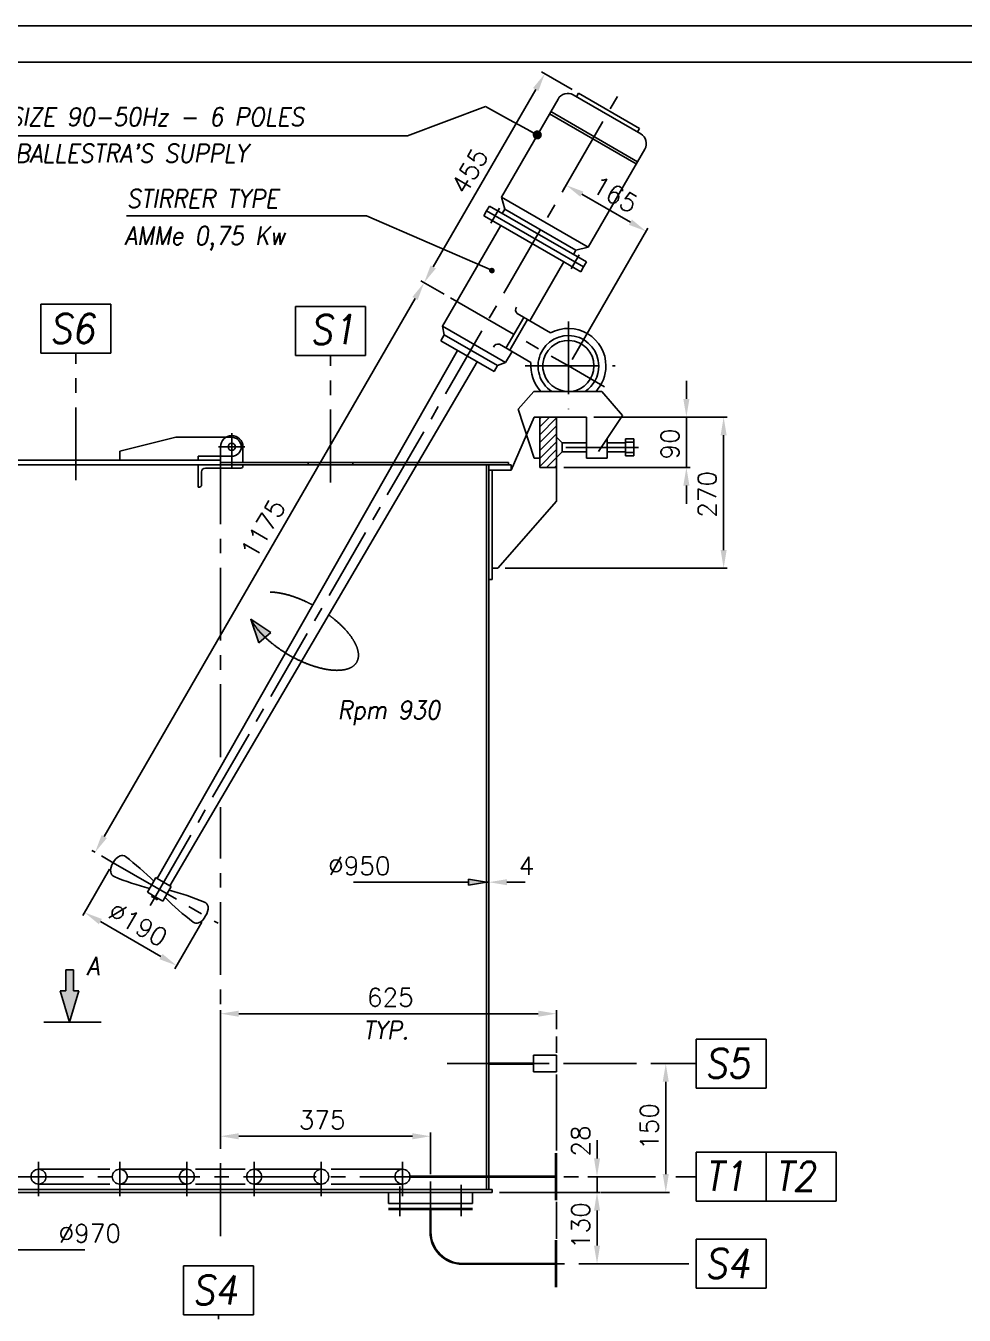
# Model space of a CAD drawing. Header units: millimetres. Extents: x 0 to 5460, y 4155 to 8016.
# Drawn here: x 1293 to 2969, y 5713 to 8016 of the extents above; entities that cross this region are included whole.
import ezdxf

# ---------------------------------------------------------------- set-up
doc = ezdxf.new("R2010")
doc.units = ezdxf.units.MM
doc.header["$LTSCALE"] = 13
doc.linetypes.add('ASSI', pattern=[16, 10, -2, 2, -2])
doc.layers.add('P-0000', color=7, linetype='Continuous')
doc.layers.add('P-0004', color=7, linetype='Continuous')
doc.styles.add('ROMANS', font='ROMANS.shx')
doc.dimstyles.new('331N55713_01_00', dxfattribs={"dimscale": 13, "dimtxt": 2.5, "dimasz": 2.5, "dimexe": 0.5, "dimexo": 1, "dimgap": 1, "dimtad": 1, "dimdsep": 46, "dimtxsty": 'ROMANS', "dimsah": 1, "dimcen": 0, "dimclrd": 6, "dimclre": 6, "dimclrt": 2, "dimazin": 2, "dimtfac": 0.6, "dimtmove": 0, "dimatfit": 0, "dimldrblk": 'DOT', "dimfxl": 0, "dimtvp": 1, "dimtolj": 1, "dimarcsym": 0})
doc.dimstyles.new('331N5713_01_00', dxfattribs={"dimscale": 13, "dimtxt": 2.5, "dimasz": 2.5, "dimexe": 0.5, "dimexo": 1, "dimgap": 1, "dimtad": 1, "dimdsep": 46, "dimtxsty": 'ROMANS', "dimsah": 1, "dimcen": 0, "dimclrd": 6, "dimclre": 6, "dimclrt": 2, "dimazin": 2, "dimtfac": 0.6, "dimtmove": 0, "dimatfit": 0, "dimldrblk": 'DOT', "dimfxl": 0, "dimtvp": 1, "dimtolj": 1, "dimarcsym": 0})
doc.dimstyles.new('ACADTOP13_0_1_00', dxfattribs={"dimscale": 13, "dimtxt": 2.5, "dimasz": 2.5, "dimexe": 1, "dimexo": 1, "dimgap": 1, "dimtad": 1, "dimdsep": 46, "dimtxsty": 'ROMANS', "dimcen": 2, "dimclrd": 6, "dimclre": 6, "dimclrt": 2, "dimadec": 1, "dimazin": 2, "dimtfac": 0.6, "dimtmove": 0, "dimatfit": 0, "dimfxl": 0, "dimtolj": 1, "dimarcsym": 0})

# ---------------------------------------------------------------- blocks, each defined once
blk = doc.blocks.new('*D2')
at = {"layer": 'Defpoints', "color": 0, "linetype": 'Continuous'}
for p in [(1641.2, 6112.7), (2016.2, 6032.5), (2016.2, 5951.6)]:
    blk.add_point(p, dxfattribs=at)
at = {"layer": 'P-0000', "color": 6, "linetype": 'Continuous', "lineweight": -2}
for p, q in [((1641.2, 6099.7), (1641.2, 6026)), ((2016.2, 5964.6), (2016.2, 6039)), ((1673.7, 6032.5), (1983.7, 6032.5))]:
    blk.add_line(p, q, dxfattribs=at)
at = {"layer": 'P-0000', "color": 6, "linetype": 'Continuous'}
for points in [[(1673.7, 6037.9), (1673.7, 6027), (1641.2, 6032.5)], [(1983.7, 6037.9), (1983.7, 6027), (2016.2, 6032.5)]]:
    blk.add_solid(points, dxfattribs=at)
at = {"layer": 'P-0000', "color": 2, "linetype": 'Continuous', "insert": (1822.7, 6061.7), "char_height": 32.5, "attachment_point": 5, "style": 'ROMANS'}
blk.add_mtext('\\A1;375', dxfattribs=at)
blk = doc.blocks.new('_Dot')
at = {"color": 0, "linetype": 'ByBlock', "lineweight": -2}
blk.add_line((-0.5, 0), (-1, 0), dxfattribs=at)
at = {"color": 0, "linetype": 'ByBlock', "const_width": 0.5}
blk.add_lwpolyline([(-0.25, 0, 1), (0.25, 0, 1)], format="xyb", close=True, dxfattribs=at)
blk = doc.blocks.new('*D3')
at = {"layer": 'Defpoints', "color": 0, "linetype": 'Continuous'}
for p in [(2419.3, 6162.3), (2436.3, 6162.3), (2320.9, 5932.3)]:
    blk.add_point(p, dxfattribs=at)
at = {"layer": 'P-0000', "color": 6, "linetype": 'Continuous', "lineweight": -2}
for p, q in [((2432.3, 6162.3), (2442.8, 6162.3)), ((2436.3, 5964.8), (2436.3, 6129.8)), ((2333.9, 5932.3), (2442.8, 5932.3))]:
    blk.add_line(p, q, dxfattribs=at)
at = {"layer": 'P-0000', "color": 6, "linetype": 'Continuous'}
for points in [[(2430.8, 6129.8), (2441.7, 6129.8), (2436.3, 6162.3)], [(2430.8, 5964.8), (2441.7, 5964.8), (2436.3, 5932.3)]]:
    blk.add_solid(points, dxfattribs=at)
at = {"layer": 'P-0000', "color": 2, "linetype": 'Continuous', "insert": (2407, 6050), "char_height": 32.5, "attachment_point": 5, "rotation": 90, "style": 'ROMANS'}
blk.add_mtext('\\A1;150', dxfattribs=at)
blk = doc.blocks.new('*D4')
at = {"layer": 'Defpoints', "color": 0, "linetype": 'Continuous'}
for p in [(2126.2, 5932.3), (2313.5, 5804.6), (2490.3, 5804.6)]:
    blk.add_point(p, dxfattribs=at)
at = {"layer": 'P-0000', "color": 6, "linetype": 'Continuous', "lineweight": -2}
for p, q in [((2139.2, 5932.3), (2320, 5932.3)), ((2313.5, 5899.8), (2313.5, 5837.1)), ((2477.3, 5804.6), (2307, 5804.6))]:
    blk.add_line(p, q, dxfattribs=at)
at = {"layer": 'P-0000', "color": 6, "linetype": 'Continuous'}
for points in [[(2308.1, 5899.8), (2318.9, 5899.8), (2313.5, 5932.3)], [(2308.1, 5837.1), (2318.9, 5837.1), (2313.5, 5804.6)]]:
    blk.add_solid(points, dxfattribs=at)
at = {"layer": 'P-0000', "color": 2, "linetype": 'Continuous', "insert": (2284.3, 5872.9), "char_height": 32.5, "attachment_point": 5, "rotation": 90, "style": 'ROMANS'}
blk.add_mtext('\\A1;130', dxfattribs=at)
blk = doc.blocks.new('*D5')
at = {"layer": 'Defpoints', "color": 0, "linetype": 'Continuous'}
for p in [(2296.9, 5960.3), (2313.5, 5960.3), (2126.2, 5932.3)]:
    blk.add_point(p, dxfattribs=at)
at = {"layer": 'P-0000', "color": 6, "linetype": 'Continuous', "lineweight": -2}
for p, q in [((2313.5, 5992.8), (2313.5, 6025.3)), ((2309.9, 5960.3), (2320, 5960.3)), ((2313.5, 5932.3), (2313.5, 5960.3)), ((2139.2, 5932.3), (2320, 5932.3)), ((2313.5, 5899.8), (2313.5, 5867.3))]:
    blk.add_line(p, q, dxfattribs=at)
at = {"layer": 'P-0000', "color": 6, "linetype": 'Continuous'}
for points in [[(2308.1, 5992.8), (2318.9, 5992.8), (2313.5, 5960.3)], [(2308.1, 5899.8), (2318.9, 5899.8), (2313.5, 5932.3)]]:
    blk.add_solid(points, dxfattribs=at)
at = {"layer": 'P-0000', "color": 2, "linetype": 'Continuous', "insert": (2284.3, 6024.1), "char_height": 32.5, "attachment_point": 5, "rotation": 90, "style": 'ROMANS'}
blk.add_mtext('\\A1;28', dxfattribs=at)
blk = doc.blocks.new('*D6')
at = {"layer": 'Defpoints', "color": 0, "linetype": 'Continuous'}
for p in [(2241, 6251.5), (2241, 6211), (1641.2, 6112.7)]:
    blk.add_point(p, dxfattribs=at)
at = {"layer": 'P-0000', "color": 6, "linetype": 'Continuous', "lineweight": -2}
for p, q in [((1641.2, 6125.7), (1641.2, 6258)), ((1673.7, 6251.5), (2208.5, 6251.5)), ((2241, 6224), (2241, 6258))]:
    blk.add_line(p, q, dxfattribs=at)
at = {"layer": 'P-0000', "color": 6, "linetype": 'Continuous'}
for points in [[(1673.7, 6256.9), (1673.7, 6246), (1641.2, 6251.5)], [(2208.5, 6256.9), (2208.5, 6246), (2241, 6251.5)]]:
    blk.add_solid(points, dxfattribs=at)
at = {"layer": 'P-0000', "color": 2, "linetype": 'Continuous', "insert": (1944.4, 6280.7), "char_height": 32.5, "attachment_point": 5, "style": 'ROMANS'}
blk.add_mtext('\\A1;625', dxfattribs=at)
blk = doc.blocks.new('*D13')
at = {"layer": 'Defpoints', "color": 0, "linetype": 'Continuous'}
for p in [(2116.2, 7232.3), (2120.2, 7027.3), (2120.2, 6486.4)]:
    blk.add_point(p, dxfattribs=at)
at = {"layer": 'P-0000', "color": 6, "linetype": 'Continuous', "lineweight": -2}
for p, q in [((2116.2, 7219.3), (2116.2, 6479.9)), ((2120.2, 7014.3), (2120.2, 6479.9)), ((2083.7, 6486.4), (2051.2, 6486.4)), ((2116.2, 6486.4), (2120.2, 6486.4)), ((2152.7, 6486.4), (2185.2, 6486.4))]:
    blk.add_line(p, q, dxfattribs=at)
at = {"layer": 'P-0000', "color": 6, "linetype": 'Continuous'}
for points in [[(2083.7, 6491.8), (2083.7, 6481), (2116.2, 6486.4)], [(2152.7, 6491.8), (2152.7, 6481), (2120.2, 6486.4)]]:
    blk.add_solid(points, dxfattribs=at)
at = {"layer": 'P-0000', "color": 2, "linetype": 'Continuous', "insert": (2187.6, 6515.7), "char_height": 32.5, "attachment_point": 5, "style": 'ROMANS'}
blk.add_mtext('\\A1;4', dxfattribs=at)
blk = doc.blocks.new('*D16')
at = {"layer": 'Defpoints', "color": 0, "linetype": 'Continuous'}
for p in [(2294.7, 7317.3), (2136.2, 7047.3), (2539.6, 7047.3)]:
    blk.add_point(p, dxfattribs=at)
at = {"layer": 'P-0000', "color": 6, "linetype": 'Continuous', "lineweight": -2}
for p, q in [((2307.7, 7317.3), (2546.1, 7317.3)), ((2539.6, 7284.8), (2539.6, 7079.8)), ((2149.2, 7047.3), (2546.1, 7047.3))]:
    blk.add_line(p, q, dxfattribs=at)
at = {"layer": 'P-0000', "color": 6, "linetype": 'Continuous'}
for points in [[(2534.2, 7284.8), (2545, 7284.8), (2539.6, 7317.3)], [(2534.2, 7079.8), (2545, 7079.8), (2539.6, 7047.3)]]:
    blk.add_solid(points, dxfattribs=at)
at = {"layer": 'P-0000', "color": 2, "linetype": 'Continuous', "insert": (2510.3, 7179.3), "char_height": 32.5, "attachment_point": 5, "rotation": 90, "style": 'ROMANS'}
blk.add_mtext('\\A1;270', dxfattribs=at)
blk = doc.blocks.new('*D17')
at = {"layer": 'Defpoints', "color": 0, "linetype": 'Continuous'}
for p in [(2294.7, 7317.3), (2241.2, 7227.3), (2473.1, 7227.3)]:
    blk.add_point(p, dxfattribs=at)
at = {"layer": 'P-0000', "color": 6, "linetype": 'Continuous', "lineweight": -2}
for p, q in [((2473.1, 7349.8), (2473.1, 7382.3)), ((2307.7, 7317.3), (2479.6, 7317.3)), ((2473.1, 7317.3), (2473.1, 7227.3)), ((2254.2, 7227.3), (2479.6, 7227.3)), ((2473.1, 7194.8), (2473.1, 7162.3))]:
    blk.add_line(p, q, dxfattribs=at)
at = {"layer": 'P-0000', "color": 6, "linetype": 'Continuous'}
for points in [[(2467.6, 7349.8), (2478.5, 7349.8), (2473.1, 7317.3)], [(2467.6, 7194.8), (2478.5, 7194.8), (2473.1, 7227.3)]]:
    blk.add_solid(points, dxfattribs=at)
at = {"layer": 'P-0000', "color": 2, "linetype": 'Continuous', "insert": (2443.8, 7269.3), "char_height": 32.5, "attachment_point": 5, "rotation": 90, "style": 'ROMANS'}
blk.add_mtext('\\A1;90', dxfattribs=at)
blk = doc.blocks.new('*D18')
at = {"layer": 'Defpoints', "color": 0, "linetype": 'Continuous'}
for p in [(2051.6, 7530.3), (1417.2, 6539.8), (1428.5, 6533.3)]:
    blk.add_point(p, dxfattribs=at)
at = {"layer": 'P-0000', "color": 6, "linetype": 'Continuous', "lineweight": -2}
for p, q in [((2040.4, 7536.8), (1999.1, 7560.6)), ((1988.5, 7529.2), (1433.5, 6567.9)), ((1417.2, 6539.8), (1411.6, 6543))]:
    blk.add_line(p, q, dxfattribs=at)
at = {"layer": 'P-0000', "color": 6, "linetype": 'Continuous'}
for points in [[(1983.8, 7531.9), (1993.2, 7526.5), (2004.7, 7557.4)], [(1428.8, 6570.6), (1438.2, 6565.2), (1417.2, 6539.8)]]:
    blk.add_solid(points, dxfattribs=at)
at = {"layer": 'P-0000', "color": 2, "linetype": 'Continuous', "insert": (1717.1, 7117.8), "char_height": 32.5, "attachment_point": 5, "rotation": 60, "style": 'ROMANS'}
blk.add_mtext('\\A1;1175', dxfattribs=at)
blk = doc.blocks.new('*D19')
at = {"layer": 'Defpoints', "color": 0, "linetype": 'Continuous'}
for p in [(2220.2, 7930.6), (2280.5, 7895.8), (2051.6, 7530.3)]:
    blk.add_point(p, dxfattribs=at)
at = {"layer": 'P-0000', "color": 6, "linetype": 'Continuous', "lineweight": -2}
for p, q in [((2269.2, 7902.3), (2214.6, 7933.9)), ((2021, 7585.5), (2204, 7902.5)), ((2040.4, 7536.8), (1999.1, 7560.6))]:
    blk.add_line(p, q, dxfattribs=at)
at = {"layer": 'P-0000', "color": 6, "linetype": 'Continuous'}
for points in [[(2199.3, 7905.2), (2208.7, 7899.7), (2220.2, 7930.6)], [(2016.3, 7588.2), (2025.7, 7582.8), (2004.7, 7557.4)]]:
    blk.add_solid(points, dxfattribs=at)
at = {"layer": 'P-0000', "color": 2, "linetype": 'Continuous', "insert": (2086.2, 7757), "char_height": 32.5, "attachment_point": 5, "rotation": 60, "style": 'ROMANS'}
blk.add_mtext('\\A1;455', dxfattribs=at)
blk = doc.blocks.new('*D20')
at = {"layer": 'Defpoints', "color": 0, "linetype": 'Continuous'}
for p in [(1449.7, 6521), (1614.2, 6426), (1563, 6337.3)]:
    blk.add_point(p, dxfattribs=at)
at = {"layer": 'P-0000', "color": 6, "linetype": 'Continuous', "lineweight": -2}
for p, q in [((1443.2, 6509.8), (1395.2, 6426.6)), ((1426.6, 6416), (1534.8, 6353.5)), ((1607.7, 6414.8), (1559.7, 6331.6))]:
    blk.add_line(p, q, dxfattribs=at)
at = {"layer": 'P-0000', "color": 6, "linetype": 'Continuous'}
for points in [[(1429.3, 6420.7), (1423.9, 6411.3), (1398.4, 6432.3)], [(1537.6, 6358.2), (1532.1, 6348.8), (1563, 6337.3)]]:
    blk.add_solid(points, dxfattribs=at)
at = {"layer": 'P-0000', "color": 2, "linetype": 'Continuous', "insert": (1493.7, 6411.1), "char_height": 32.5, "attachment_point": 5, "rotation": 330, "style": 'ROMANS'}
blk.add_mtext('\\A1;%%c190', dxfattribs=at)
blk = doc.blocks.new('*D21')
at = {"layer": 'Defpoints', "color": 0, "linetype": 'Continuous'}
for p in [(2258.9, 7732.7), (2401.3, 7649.2), (2262.4, 7408.6)]:
    blk.add_point(p, dxfattribs=at)
at = {"layer": 'P-0000', "color": 6, "linetype": 'Continuous', "lineweight": -2}
for p, q in [((2252.4, 7721.4), (2255.1, 7726.1)), ((2286.5, 7715.4), (2373.1, 7665.4)), ((2268.9, 7419.9), (2404.5, 7654.8))]:
    blk.add_line(p, q, dxfattribs=at)
at = {"layer": 'P-0000', "color": 6, "linetype": 'Continuous'}
for points in [[(2289.2, 7720.1), (2283.8, 7710.8), (2258.4, 7731.7)], [(2375.8, 7670.1), (2370.4, 7660.8), (2401.3, 7649.2)]]:
    blk.add_solid(points, dxfattribs=at)
at = {"layer": 'P-0000', "color": 2, "linetype": 'Continuous', "insert": (2345.7, 7715), "char_height": 32.5, "attachment_point": 5, "rotation": 330, "style": 'ROMANS'}
blk.add_mtext('\\A1;165', dxfattribs=at)
blk = doc.blocks.new('_ClosedBlank')
at = {"color": 0, "linetype": 'ByBlock', "lineweight": -2}
for p, q in [((-1, 0.167), (0, 0)), ((-1, 0.167), (-1, -0.167)), ((0, 0), (-1, -0.167))]:
    blk.add_line(p, q, dxfattribs=at)
blk = doc.blocks.new('*D24')
at = {"layer": 'Defpoints', "color": 0, "linetype": 'Continuous'}
for p in [(1156.2, 5932.3), (1641.2, 5854.2), (1156.2, 5829.7)]:
    blk.add_point(p, dxfattribs=at)
at = {"layer": 'P-0000', "color": 6, "linetype": 'Continuous', "lineweight": -2}
for p, q in [((1156.2, 5919.3), (1156.2, 5823.2)), ((1188.7, 5829.7), (1398.7, 5829.7))]:
    blk.add_line(p, q, dxfattribs=at)
at = {"layer": 'P-0000', "color": 6, "linetype": 'Continuous', "lineweight": -2, "xscale": 32.5, "yscale": 32.5, "zscale": 32.5, "rotation": 180}
blk.add_blockref('_ClosedBlank', (1156.2, 5829.7), dxfattribs=at)
at = {"layer": 'P-0000', "color": 2, "linetype": 'Continuous', "insert": (1407.7, 5858.9), "char_height": 32.5, "attachment_point": 5, "style": 'ROMANS'}
blk.add_mtext('\\A1;%%c970', dxfattribs=at)
blk = doc.blocks.new('_None')
blk = doc.blocks.new('*D25')
at = {"layer": 'Defpoints', "color": 0, "linetype": 'Continuous'}
for p in [(2116.2, 7232.3), (2116.2, 6486.4), (1641.2, 5854.2)]:
    blk.add_point(p, dxfattribs=at)
at = {"layer": 'P-0000', "color": 6, "linetype": 'Continuous', "lineweight": -2}
for p, q in [((2116.2, 7219.3), (2116.2, 6479.9)), ((2083.7, 6486.4), (1878.7, 6486.4))]:
    blk.add_line(p, q, dxfattribs=at)
at = {"layer": 'P-0000', "color": 6, "linetype": 'Continuous', "lineweight": -2, "xscale": 32.5, "yscale": 32.5, "zscale": 32.5}
blk.add_blockref('_ClosedBlank', (2116.2, 6486.4), dxfattribs=at)
at = {"layer": 'P-0000', "color": 2, "linetype": 'Continuous', "insert": (1889, 6515.7), "char_height": 32.5, "attachment_point": 5, "style": 'ROMANS'}
blk.add_mtext('\\A1;%%c950', dxfattribs=at)

msp = doc.modelspace()

# ---------------------------------------------------------------- hatches: boundary and pattern name
at = {"layer": 'P-0000', "linetype": 'Continuous'}
h = msp.add_hatch(dxfattribs=at)
h.set_pattern_fill('_U', color=6, scale=10, angle=45, style=0, pattern_type=0)
h.set_pattern_definition([(45, (0, 4155.379), (-7.071068, 7.071068), [])])
h.paths.add_polyline_path([(2211.189, 7244.153), (2211.189, 7227.285), (2241.189, 7227.285), (2241.189, 7245.098), (2241.189, 7281.332), (2241.189, 7317.285), (2211.189, 7317.285)])
for points in [[(1731.073, 6932.406), (1709.841, 6914.307), (1695.456, 6956.016)], [(1364.928, 6329.708), (1378.344, 6329.708), (1378.344, 6292.441), (1388.406, 6292.441), (1371.636, 6236.54), (1354.865, 6292.441), (1364.928, 6292.441)]]:
    msp.add_hatch(color=6, dxfattribs=at).paths.add_polyline_path(points)

# ---------------------------------------------------------------- linework, layer by layer
at = {"layer": 'P-0000', "color": 6, "linetype": 'Continuous'}
for p, q in [((2142.732, 7710.39), (2243.876, 7885.576)), ((2271.196, 7892.897), (2391.549, 7823.411)), ((2276.92, 7889.592), (2280.503, 7895.797)), ((2280.503, 7895.797), (2389.408, 7832.921)), ((2228.669, 7859.237), (2383.663, 7769.751)), ((2230.861, 7863.034), (2385.855, 7773.548)), ((2389.408, 7832.921), (2385.825, 7826.716)), ((2398.87, 7796.09), (2362.062, 7732.338)), ((2362.062, 7732.338), (2339.245, 7692.818)), ((2116.363, 7685.745), (2121.363, 7694.405)), ((2121.363, 7694.405), (2294.568, 7594.405)), ((2297.726, 7620.904), (2142.732, 7710.39)), ((2148.744, 7688.691), (2142.732, 7710.39)), ((2116.363, 7685.745), (2111.363, 7677.085)), ((2111.363, 7677.085), (2141.673, 7659.585)), ((2289.568, 7585.745), (2116.363, 7685.745)), ((2148.744, 7688.691), (2144.372, 7681.12)), ((2148.744, 7688.691), (2275.929, 7615.261)), ((2339.245, 7692.818), (2297.726, 7620.904)), ((2141.673, 7659.585), (2037.726, 7479.542)), ((2141.673, 7659.585), (2254.257, 7594.585)), ((2271.558, 7607.69), (2275.929, 7615.261)), ((2297.726, 7620.904), (2275.929, 7615.261)), ((2193.443, 7489.252), (2254.257, 7594.585)), ((2254.257, 7594.585), (2284.568, 7577.085)), ((2284.568, 7577.085), (2289.568, 7585.745)), ((2294.568, 7594.405), (2289.568, 7585.745)), ((2150.942, 7440.701), (2182.59, 7495.517)), ((2189.361, 7491.608), (2157.713, 7436.792)), ((2171.103, 7502.15), (2230.676, 7467.755)), ((2040.546, 7464.427), (2034.334, 7453.667)), ((2040.546, 7464.427), (2037.726, 7479.542)), ((2037.726, 7479.542), (2150.309, 7414.542)), ((2135.809, 7409.427), (2040.546, 7464.427)), ((2034.334, 7453.667), (2129.596, 7398.667)), ((2139.455, 7447.334), (2195.568, 7414.936)), ((2064.645, 7436.167), (1528.207, 6493.029)), ((2150.309, 7414.542), (2161.795, 7434.436)), ((1550.723, 6480.029), (2099.286, 7416.167)), ((2135.809, 7409.427), (2129.596, 7398.667)), ((2150.309, 7414.542), (2135.809, 7409.427)), ((2200.476, 7363.288), (2172.413, 7331.519)), ((2322.258, 7363.288), (2200.476, 7363.288)), ((2322.258, 7363.288), (2358.793, 7320.4)), ((2172.413, 7331.519), (2201.535, 7244.153)), ((2294.725, 7317.285), (2241.189, 7317.285)), ((2294.725, 7271.215), (2294.725, 7317.285)), ((2358.793, 7320.4), (2331.789, 7279.219)), ((2241.189, 7281.332), (2251.306, 7271.215)), ((2251.306, 7271.215), (2294.725, 7271.215)), ((2251.306, 7255.215), (2251.306, 7271.215)), ((2294.725, 7255.215), (2294.725, 7271.215)), ((2331.789, 7279.219), (2316.434, 7255.802)), ((2331.789, 7279.219), (2331.789, 7271.215)), ((2331.789, 7271.215), (2331.789, 7255.215)), ((2364.617, 7271.215), (2331.789, 7271.215)), ((2364.617, 7278.44), (2379.051, 7278.44)), ((2364.617, 7247.99), (2364.617, 7278.44)), ((2364.617, 7272.679), (2379.051, 7272.679)), ((2379.051, 7278.44), (2379.051, 7247.99)), ((1641.189, 7236.285), (1797.6, 7236.285)), ((1797.6, 7236.285), (1877.6, 7236.285)), ((1797.6, 7236.285), (1797.6, 7232.285)), ((1877.6, 7236.285), (1936.151, 7236.285)), ((1877.6, 7232.285), (1877.6, 7236.285)), ((2012.316, 7236.285), (2155.189, 7236.285)), ((2155.189, 7236.285), (2155.189, 7232.285)), ((2241.189, 7245.098), (2251.306, 7255.215)), ((2251.306, 7255.215), (2294.725, 7255.215)), ((2294.725, 7244.153), (2294.725, 7255.215)), ((2331.789, 7244.153), (2294.725, 7244.153)), ((2331.789, 7255.215), (2331.789, 7244.153)), ((2364.617, 7255.215), (2331.789, 7255.215)), ((2379.051, 7253.751), (2364.617, 7253.751)), ((2379.051, 7247.99), (2364.617, 7247.99)), ((1162.189, 7232.285), (1797.6, 7232.285)), ((1797.6, 7232.285), (1877.6, 7232.285)), ((1877.6, 7232.285), (1934.252, 7232.285)), ((2009.784, 7232.285), (2120.189, 7232.285)), ((2116.189, 7232.285), (2116.189, 5937.285)), ((2120.189, 7222.285), (2120.189, 7027.285)), ((2120.189, 7027.285), (2120.189, 5937.285)), ((1521.872, 6488.057), (1510.609, 6468.548)), ((1525.609, 6494.529), (1521.872, 6488.057)), ((1528.207, 6493.029), (1525.609, 6494.529)), ((1550.723, 6480.029), (1528.207, 6493.029)), ((1538.321, 6452.548), (1553.321, 6478.529)), ((1553.321, 6478.529), (1550.723, 6480.029)), ((1510.609, 6468.548), (1519.412, 6463.466)), ((1519.412, 6463.466), (1517.99, 6461.002)), ((1517.99, 6461.002), (1520.195, 6459.73)), ((1519.412, 6463.466), (1521.617, 6462.193)), ((1520.195, 6459.73), (1521.617, 6462.193)), ((1520.195, 6459.73), (1523.043, 6458.085)), ((1521.617, 6462.193), (1538.321, 6452.548)), ((1523.043, 6458.085), (1525.891, 6456.441)), ((1527.313, 6458.904), (1525.891, 6456.441)), ((1525.891, 6456.441), (1528.096, 6455.168)), ((1528.096, 6455.168), (1529.518, 6457.631)), ((1364.928, 6292.441), (1364.928, 6329.708)), ((1364.928, 6329.708), (1378.344, 6329.708)), ((1378.344, 6329.708), (1378.344, 6292.441)), ((1371.636, 6236.54), (1354.865, 6292.441)), ((1354.865, 6292.441), (1364.928, 6292.441)), ((1388.406, 6292.441), (1371.636, 6236.54)), ((1378.344, 6292.441), (1388.406, 6292.441)), ((2320.887, 5932.285), (2394.075, 5932.285)), ((1637.6, 5705.441), (1637.6, 5713.693))]:
    msp.add_line(p, q, dxfattribs=at)
at = {"layer": 'P-0000', "color": 6, "linetype": 'ASSI'}
for p, q in [((2258.946, 7732.707), (2350.512, 7891.304)), ((1523.043, 6458.085), (2258.946, 7732.707)), ((2123.757, 7663.553), (2139.469, 7690.767)), ((2281.763, 7607.227), (2267.281, 7582.144)), ((2051.624, 7530.287), (2262.359, 7408.619)), ((2262.359, 7488.195), (2262.359, 7331.556)), ((1382.6, 7204.7), (1382.6, 7431.265)), ((1837.6, 7200.7), (1837.6, 7427.265)), ((2185.19, 7408.619), (2345.794, 7408.619)), ((2262.359, 7408.619), (2327.063, 7371.262)), ((1661.189, 7247.285), (1661.189, 7288.444)), ((1637.489, 7264.285), (1654.689, 7264.285)), ((1641.189, 7240.285), (1641.189, 7264.285)), ((1654.689, 7264.285), (1684.611, 7264.285)), ((2387.83, 7263.215), (2230.127, 7263.215)), ((1641.189, 6709.919), (1641.189, 7240.285)), ((1661.189, 7227.775), (1661.189, 7247.285)), ((1641.189, 6112.735), (1641.189, 6620.467)), ((1428.464, 6533.295), (1449.693, 6521.039)), ((1449.693, 6521.039), (1636.927, 6412.939)), ((1515.333, 6444.73), (1523.043, 6458.085)), ((2241.038, 6211.014), (2241.038, 6181.707)), ((2045.837, 6162.287), (2419.27, 6162.287)), ((2419.27, 6162.287), (2490.26, 6162.287)), ((2241.038, 6142.867), (2241.038, 6113.561)), ((1641.189, 5854.243), (1641.189, 6112.735)), ((2241.038, 6113.561), (2241.038, 6007.223)), ((1316.189, 5925.533), (1316.189, 5987.008)), ((1461.189, 5925.533), (1461.189, 5987.008)), ((1581.189, 5925.533), (1581.189, 5987.008)), ((1701.189, 5925.533), (1701.189, 5987.008)), ((1821.189, 5925.533), (1821.189, 5987.008)), ((1966.189, 5925.533), (1966.189, 5987.008)), ((1266.204, 5960.285), (2296.891, 5960.285)), ((2016.189, 5861.631), (2016.189, 5951.642)), ((2071.189, 5889.988), (2071.189, 5945.833)), ((2296.891, 5960.285), (2417.65, 5960.285)), ((2454.065, 5960.285), (2490.26, 5960.285)), ((1961.189, 5889.988), (1961.189, 5942.576)), ((2241.038, 5915.554), (2241.038, 5849.402)), ((2073.189, 5804.631), (2490.26, 5804.631))]:
    msp.add_line(p, q, dxfattribs=at)
at = {"layer": 'P-0000', "color": 6}
for p, q in [((1901.583, 7676.756), (1473.034, 7676.756)), ((2127.025, 7579.058), (1901.583, 7676.756))]:
    msp.add_line(p, q, dxfattribs=at)
at = {"layer": 'P-0000', "color": 3, "linetype": 'Continuous'}
for p, q in [((1320.1, 7431.265), (1320.1, 7518.765)), ((1320.1, 7518.765), (1445.1, 7518.765)), ((1445.1, 7518.765), (1445.1, 7431.265)), ((1775.1, 7427.265), (1775.1, 7514.765)), ((1775.1, 7514.765), (1900.1, 7514.765)), ((1900.1, 7514.765), (1900.1, 7427.265)), ((1445.1, 7431.265), (1320.1, 7431.265)), ((1900.1, 7427.265), (1775.1, 7427.265)), ((1695.456, 6956.016), (1731.073, 6932.406)), ((1695.456, 6956.016), (1709.841, 6914.307)), ((1731.073, 6932.406), (1709.841, 6914.307)), ((2490.26, 6118.537), (2490.26, 6206.037)), ((2490.26, 6206.037), (2615.26, 6206.037)), ((2615.26, 6206.037), (2615.26, 6118.537)), ((2199.933, 6177.286), (2199.933, 6163.021)), ((2241.038, 6177.286), (2199.933, 6177.286)), ((2241.038, 6177.286), (2241.038, 6147.472)), ((2120.189, 6161.554), (2199.933, 6161.554)), ((2120.231, 6163.021), (2199.933, 6163.021)), ((2199.933, 6163.021), (2199.933, 6161.554)), ((2199.933, 6161.554), (2199.933, 6147.472)), ((2241.038, 6147.472), (2199.933, 6147.472)), ((2615.26, 6118.537), (2490.26, 6118.537)), ((2239.247, 5918.285), (2239.247, 6002.285)), ((2241.038, 5918.285), (2241.038, 6002.285)), ((2490.26, 5916.535), (2490.26, 6004.035)), ((2490.26, 6004.035), (2615.26, 6004.035)), ((2615.26, 6004.035), (2740.26, 6004.035)), ((2615.26, 6004.035), (2615.26, 5916.535)), ((2740.26, 6004.035), (2740.26, 5916.535)), ((1979.514, 5959.461), (2241.12, 5959.461)), ((1979.555, 5960.927), (2241.162, 5960.927)), ((1941.189, 5903.484), (2091.189, 5903.484)), ((1941.189, 5901.886), (2091.189, 5901.886)), ((2015.365, 5901.886), (2015.365, 5861.631)), ((2016.831, 5901.886), (2016.831, 5861.631)), ((2615.26, 5916.535), (2490.26, 5916.535)), ((2740.26, 5916.535), (2615.26, 5916.535)), ((2239.247, 5762.631), (2239.247, 5846.631)), ((2241.038, 5762.631), (2241.038, 5846.631)), ((2490.26, 5760.881), (2490.26, 5848.381)), ((2490.26, 5848.381), (2615.26, 5848.381)), ((2615.26, 5848.381), (2615.26, 5760.881)), ((2073.189, 5805.272), (2241.162, 5805.272)), ((1575.1, 5713.693), (1575.1, 5801.193)), ((1575.1, 5801.193), (1700.1, 5801.193)), ((1700.1, 5801.193), (1700.1, 5713.693)), ((2073.189, 5803.806), (2241.12, 5803.806)), ((2615.26, 5760.881), (2490.26, 5760.881)), ((1700.1, 5713.693), (1575.1, 5713.693))]:
    msp.add_line(p, q, dxfattribs=at)
at = {"layer": 'P-0000', "color": 4, "linetype": 'Continuous'}
for p, q in [((2160.189, 7222.285), (2201.189, 7317.285)), ((2201.189, 7317.285), (2211.189, 7317.285)), ((2241.189, 7317.285), (2211.189, 7317.285)), ((2211.189, 7317.285), (2211.189, 7244.153)), ((2241.189, 7317.285), (2241.189, 7281.332)), ((1561.189, 7281.285), (1461.189, 7256.285)), ((1561.189, 7281.285), (1661.189, 7281.285)), ((2241.189, 7281.332), (2241.189, 7245.098)), ((1681.189, 7236.285), (1681.189, 7264.285)), ((1128.406, 7240.285), (1601.189, 7240.285)), ((1461.189, 7256.285), (1461.189, 7240.285)), ((1601.189, 7247.285), (1601.189, 7240.285)), ((1661.189, 7247.285), (1601.189, 7247.285)), ((1601.189, 7240.285), (1641.189, 7240.285)), ((2201.535, 7244.153), (2211.189, 7244.153)), ((2211.189, 7244.153), (2211.189, 7227.285)), ((2241.189, 7245.098), (2241.189, 7227.285)), ((1601.189, 7232.285), (1601.189, 7192.285)), ((1607.189, 7195.785), (1607.189, 7219.285)), ((1614.189, 7226.285), (1677.689, 7226.285)), ((1681.189, 7229.785), (1681.189, 7232.285)), ((2120.189, 7232.285), (2155.189, 7232.285)), ((2120.189, 7232.285), (2120.189, 7222.285)), ((2126.189, 7222.285), (2120.189, 7222.285)), ((2126.189, 7222.285), (2126.189, 7047.285)), ((2160.189, 7222.285), (2126.189, 7222.285)), ((2155.189, 7232.285), (2160.189, 7232.285)), ((2160.189, 7232.285), (2160.189, 7222.285)), ((2211.189, 7227.285), (2241.189, 7227.285)), ((2241.189, 7227.285), (2241.189, 7167.285)), ((1601.189, 7192.285), (1603.689, 7192.285)), ((2241.189, 7167.285), (2136.189, 7047.285)), ((2126.189, 7027.285), (2120.189, 7027.285)), ((2136.189, 7047.285), (2126.189, 7047.285)), ((2126.189, 7047.285), (2126.189, 7027.285)), ((1443.244, 5973.635), (1316.189, 5973.635)), ((1581.189, 5973.635), (1461.189, 5973.635)), ((1596.551, 5973.635), (1685.348, 5973.635)), ((1701.189, 5973.635), (1821.189, 5973.635)), ((1838.655, 5973.635), (1966.189, 5973.635)), ((1443.244, 5946.935), (1316.189, 5946.935)), ((1461.189, 5946.935), (1581.189, 5946.935)), ((1596.551, 5946.935), (1685.348, 5946.935)), ((1701.189, 5946.935), (1821.189, 5946.935)), ((1838.655, 5946.935), (1966.189, 5946.935)), ((2126.189, 5932.285), (1156.189, 5932.285)), ((2116.189, 5937.285), (1166.189, 5937.285)), ((1941.189, 5912.285), (1941.189, 5932.285)), ((2091.189, 5912.285), (2091.189, 5932.285)), ((2120.189, 5937.285), (2116.189, 5937.285)), ((2126.189, 5937.285), (2120.189, 5937.285)), ((2126.189, 5932.285), (2126.189, 5937.285)), ((1941.189, 5912.285), (2091.189, 5912.285))]:
    msp.add_line(p, q, dxfattribs=at)
at = {"layer": 'P-0000', "color": 5, "linetype": 'Continuous'}
for p, q in [((1936.151, 7236.285), (2012.316, 7236.285)), ((1934.252, 7232.285), (2009.784, 7232.285))]:
    msp.add_line(p, q, dxfattribs=at)
at = {"layer": 'P-0000', "color": 2, "linetype": 'Continuous'}
msp.add_line((1325.708, 6236.54), (1428.062, 6236.54), dxfattribs=at)
at = {"layer": 'P-0000', "color": 6, "const_width": 5}
for points in [[(2204.357, 7820.207, 1), (2209.357, 7820.207, 1)], [(2123.275, 7579.058, 1), (2128.275, 7579.058, 1)]]:
    msp.add_lwpolyline(points, format="xyb", close=True, dxfattribs=at)
at = {"layer": 'P-0000', "color": 4, "linetype": 'Continuous'}
for centre, radius in [((1661.189, 7264.285), 6.5), ((1316.189, 5960.285), 13.35), ((1461.189, 5960.285), 13.35), ((1581.189, 5960.285), 13.35), ((1701.189, 5960.285), 13.35), ((1821.189, 5960.285), 13.35), ((1966.189, 5960.285), 13.35)]:
    msp.add_circle(centre, radius, dxfattribs=at)
at = {"layer": 'P-0000', "color": 6, "linetype": 'Continuous'}
for centre, radius, start, end in [((2261.196, 7875.576), 20, 60, 150), ((2381.549, 7806.09), 20, 330, 60), ((2176.451, 7508.604), 8.383, 140.351355, 230.351355), ((2262.359, 7408.619), 67.089, 0, 118.180988), ((2136.539, 7439.474), 8.383, 69.648645, 159.648645), ((2262.359, 7408.619), 54.258, 0, 236.663968), ((2262.359, 7408.619), 45.654, 0, 263.169049), ((2262.359, 7408.619), 67.089, 174.596665, 222.506684), ((2262.359, 7408.619), 45.654, 276.830951, 0), ((2262.359, 7408.619), 54.258, 303.336032, 0), ((2262.359, 7408.619), 67.089, 317.493316, 0), ((1661.189, 7264.285), 20, 0, 180), ((1661.189, 7264.285), 17, 270, 90), ((1467.296, 6507.207), 22.387, 141.841334, 187.241146), ((1470.473, 6512.71), 22.387, 112.758854, 158.158666), ((1465.681, 6524.133), 10, 52.429616, 112.758854), ((1158.893, 6125.335), 513.148, 44.979765, 52.429616), ((1455.007, 6505.646), 10, 187.241146, 247.570384), ((1646.983, 6970.73), 513.148, 247.570384, 255.020235), ((1905.037, 6821.743), 513.148, 224.979765, 232.429616), ((1416.947, 5976.347), 513.148, 67.570384, 75.020235), ((1608.923, 6441.432), 10, 7.241146, 67.570384), ((1596.634, 6439.87), 22.387, 321.841334, 7.241146), ((1598.249, 6422.945), 10, 232.429616, 292.758854), ((1593.457, 6434.368), 22.387, 292.758854, 338.158666)]:
    msp.add_arc(centre, radius, start, end, dxfattribs=at)
at = {"layer": 'P-0000', "color": 4, "linetype": 'Continuous'}
for centre, radius, start, end in [((1614.189, 7219.285), 7, 90, 180), ((1677.689, 7229.785), 3.5, 270, 0), ((1603.689, 7195.785), 3.5, 270, 0)]:
    msp.add_arc(centre, radius, start, end, dxfattribs=at)
at = {"layer": 'P-0000', "color": 3, "linetype": 'Continuous'}
for radius in [57.825, 56.358]:
    msp.add_arc((2073.189, 5861.631), radius, 180, 270, dxfattribs=at)
at = {"layer": 'P-0000', "color": 6, "linetype": 'ASSI'}
msp.add_arc((2073.189, 5861.631), 57, 180, 270, dxfattribs=at)
at = {"layer": 'P-0000', "color": 3, "linetype": 'Continuous'}
for points, knots in [([(1806.045, 6981.51), (1805.34, 6981.887), (1796.211, 6986.698), (1779.033, 6994.082), (1762.14, 6999.698), (1746.036, 7003.381), (1733.966, 7004.717), (1729.729, 7004.815)], [138.35503594, 138.35503594, 138.35503594, 139.95220787, 158.97879627, 177.31660303, 194.54624546, 210.31164856, 218.78407952, 218.78407952, 218.78407952]), ([(1886.161, 6883.442), (1887.643, 6887.896), (1887.3, 6897.865), (1883.943, 6908.785), (1877.749, 6920.409), (1868.904, 6932.443), (1857.662, 6944.548), (1844.352, 6956.37), (1835.632, 6962.879), (1834.252, 6963.879)], [4.36737148, 4.36737148, 4.36737148, 13.58411385, 24.07843823, 36.28953325, 50.3326916, 66.09809471, 83.32773713, 101.66554389, 105.07286542, 105.07286542, 105.07286542]), ([(1695.456, 6956.016), (1695.583, 6955.772), (1699.026, 6949.311), (1707.871, 6937.278), (1719.113, 6925.172), (1732.423, 6913.351), (1747.406, 6902.166), (1763.615, 6891.954), (1780.564, 6883.022), (1797.742, 6875.639), (1814.635, 6870.023), (1830.739, 6866.34), (1845.583, 6864.697), (1858.748, 6865.144), (1869.883, 6867.697), (1878.687, 6872.385), (1884.756, 6879.222), (1886.161, 6883.442)], [296.38589102, 296.38589102, 296.38589102, 296.93387341, 310.97703176, 326.74243487, 343.97207729, 362.30988405, 381.33647246, 400.59654803, 419.62313643, 437.9609432, 455.19058562, 470.95598872, 484.99914708, 497.21024209, 507.70456647, 516.92130884, 525.65605181, 525.65605181, 525.65605181])]:
    msp.add_open_spline(points, degree=2, knots=knots, dxfattribs=at)
at = {"layer": 'P-0004', "color": 6, "linetype": 'Continuous'}
msp.add_line((5460, 8016.379), (0, 8016.379), dxfattribs=at)
at = {"layer": 'P-0004', "color": 3, "linetype": 'Continuous'}
msp.add_line((260, 7951.379), (5395, 7951.379), dxfattribs=at)

# ---------------------------------------------------------------- texts
at = {"layer": 'P-0000', "color": 2, "linetype": 'Continuous', "style": 'ROMANS', "oblique": 10, "width": 0.9}
for s, height, p in [('MOTOR 0,75Kw - V1 SIZE 90-50Hz - 6 POLES', 32.5, (828.676, 7837.487)), ("415V - PH3 + N   BALLESTRA'S SUPPLY", 32.5, (828.252, 7772.181)), ('STIRRER TYPE', 32.5, (1473.692, 7691.147)), ('AMMe 0,75 Kw', 32.5, (1469.425, 7625.04)), ('S6', 52, (1335.812, 7449.565)), ('S1', 52, (1800.985, 7447.745)), ('Rpm 930', 32.5, (1850.161, 6777.76)), ('A', 32.5, (1401.817, 6320.523)), ('TYP.', 32.5, (1895.727, 6205.733)), ('S5', 52, (2505.972, 6136.838)), ('T1', 52, (2505.972, 5934.836)), ('T2', 52, (2630.972, 5934.836)), ('S4', 52, (2505.972, 5779.181)), ('S4', 52, (1590.812, 5731.993))]:
    msp.add_text(s, height=height, dxfattribs=at).set_placement(p)

# ---------------------------------------------------------------- dimensions: what is measured, and where the dimension line sits
at = {"layer": 'P-0000', "linetype": 'Continuous'}
for base, p1, p2, angle, text, picture, middle, dimtype in [((2220.215, 7930.604), (2051.624, 7530.287), (2280.503, 7895.797), 60, '455', '*D19', (2086.225, 7757.027), 160), ((1562.988, 6337.272), (1449.693, 6521.039), (1614.237, 6426.039), 330, '%%c190', '*D20', (1493.673, 6411.066), 161), ((2436.26, 6162.287), (2320.887, 5932.285), (2419.27, 6162.287), 90, '150', '*D3', (2407.01, 6050.001), 160), ((2313.501, 5804.631), (2126.189, 5932.285), (2490.26, 5804.631), 90, '130', '*D4', (2284.251, 5872.893), 160)]:
    dim = msp.add_linear_dim(base=base, p1=p1, p2=p2, angle=angle, text=text, dimstyle='331N55713_01_00', override={"dimtmove": 2}, dxfattribs=at)
    dim.commit()
    dim.dimension.update_dxf_attribs({"geometry": picture, "text_midpoint": middle, "dimtype": dimtype})
for base, p1, p2, angle, picture, middle in [((2401.258, 7649.198), (2258.946, 7732.707), (2262.359, 7408.619), 330, '*D21', (2345.701, 7715.049)), ((1417.225, 6539.784), (2051.624, 7530.287), (1428.464, 6533.295), 60, '*D18', (1717.145, 7117.762)), ((2473.052, 7227.285), (2294.725, 7317.285), (2241.189, 7227.285), 90, '*D17', (2443.802, 7269.324)), ((2539.577, 7047.285), (2294.725, 7317.285), (2136.189, 7047.285), 90, '*D16', (2510.327, 7179.319)), ((2313.501, 5960.285), (2126.189, 5932.285), (2296.891, 5960.285), 90, '*D5', (2284.251, 6024.119))]:
    dim = msp.add_linear_dim(base=base, p1=p1, p2=p2, angle=angle, dimstyle='331N55713_01_00', override={"dimtmove": 2}, dxfattribs=at)
    dim.commit()
    dim.dimension.update_dxf_attribs({"geometry": picture, "text_midpoint": middle, "dimtype": 160})
for base, p1, p2, text, dimstyle, override, picture, middle in [((2116.189, 6486.42), (1641.189, 5854.243), (2116.189, 7232.285), '%%c950', '331N5713_01_00', {"dimblk1": 'None', "dimblk2": 'ClosedBlank', "dimse1": 1, "dimsd1": 1, "dimtmove": 2}, '*D25', (1889.016, 6515.67)), ((2241.038, 6251.462), (1641.189, 6112.735), (2241.038, 6211.014), '625', '331N55713_01_00', {"dimtmove": 2}, '*D6', (1944.395, 6280.712)), ((1156.189, 5829.673), (1641.189, 5854.243), (1156.189, 5932.285), '%%c970', '331N5713_01_00', {"dimblk1": 'None', "dimblk2": 'ClosedBlank', "dimse1": 1, "dimsd1": 1, "dimtmove": 2}, '*D24', (1407.696, 5858.923))]:
    dim = msp.add_linear_dim(base=base, p1=p1, p2=p2, text=text, dimstyle=dimstyle, override=override, dxfattribs=at)
    dim.commit()
    dim.dimension.update_dxf_attribs({"geometry": picture, "text_midpoint": middle, "dimtype": 160})
for base, p1, p2, picture, middle in [((2120.189, 6486.42), (2116.189, 7232.285), (2120.189, 7027.285), '*D13', (2187.613, 6515.67)), ((2016.189, 6032.456), (1641.189, 6112.735), (2016.189, 5951.642), '*D2', (1822.725, 6061.706))]:
    dim = msp.add_linear_dim(base=base, p1=p1, p2=p2, dimstyle='331N55713_01_00', override={"dimtmove": 2}, dxfattribs=at)
    dim.commit()
    dim.dimension.update_dxf_attribs({"geometry": picture, "text_midpoint": middle, "dimtype": 160})

# ---------------------------------------------------------------- leaders
msp.add_leader([(2206.857, 7821.457), (2181.602, 7835.342), (2157.502, 7848.592), (2114.35, 7872.317), (1975.03, 7820.072), (802.554, 7820.072)], dimstyle='ACADTOP13_0_1_00', override={"dimasz": 1.25, "dimldrblk": 'Dot'}, dxfattribs=at)

doc.saveas('drawing.dxf')
